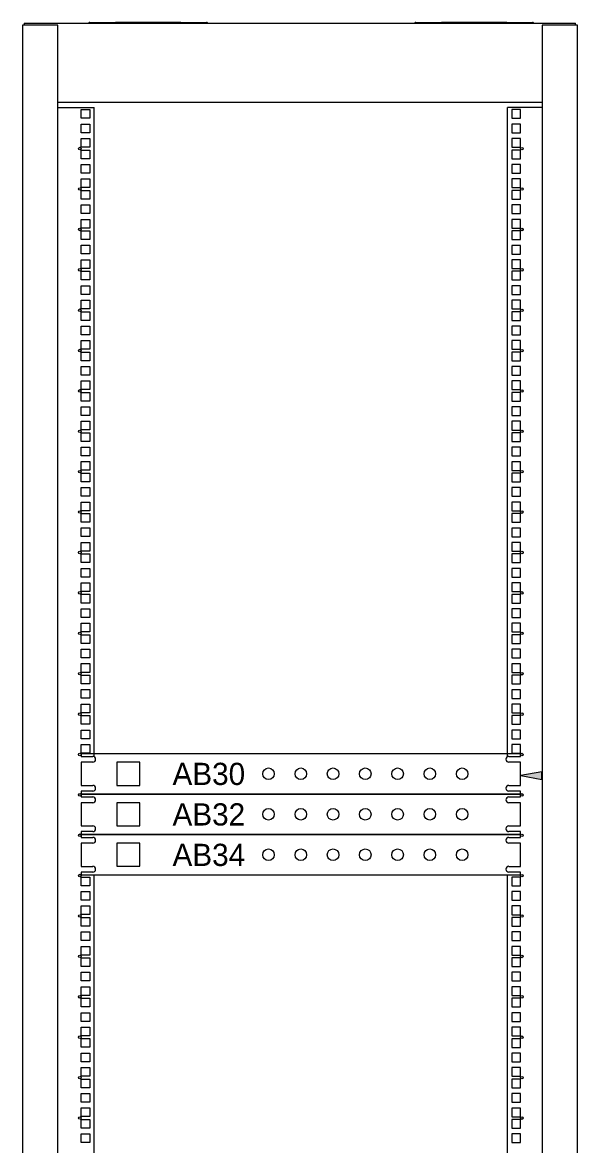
# Model space of a CAD drawing. Header units: inches. Extents: x -0.6 to 43.4, y -0.5 to 33.5.
# Drawn here: x 8.03 to 11.56, y 7.43 to 14.57 of the extents above; entities that cross this region are included whole.
import ezdxf
from ezdxf.enums import TextEntityAlignment as Align

# ---------------------------------------------------------------- set-up
doc = ezdxf.new("R2010")
doc.units = ezdxf.units.IN
doc.header["$MEASUREMENT"] = 0
doc.styles.add('dgn029', font='dgn029.shx')

msp = doc.modelspace()

# ---------------------------------------------------------------- hatches: boundary and pattern name
at = {"lineweight": 5}
msp.add_hatch(color=256, dxfattribs=at).paths.add_polyline_path([(11.335, 9.8113), (11.2008, 9.7866), (11.335, 9.7619)], flags=0)

# ---------------------------------------------------------------- linework, layer by layer
for p, q in [((8.0415, 14.5705), (8.0415, 14.5573)), ((8.0415, 14.5705), (11.549, 14.5705)), ((8.4584, 14.5741), (8.6228, 14.5741)), ((8.6228, 14.5705), (8.6228, 14.5741)), ((9.0375, 14.5741), (8.6228, 14.5741)), ((9.0375, 14.5741), (9.2018, 14.5741)), ((9.0375, 14.5705), (9.0375, 14.5741)), ((10.5322, 14.5741), (10.6965, 14.5741)), ((10.6965, 14.5705), (10.6965, 14.5741)), ((11.1113, 14.5741), (10.6965, 14.5741)), ((11.1113, 14.5741), (11.2756, 14.5741)), ((11.1113, 14.5705), (11.1113, 14.5741)), ((11.549, 14.5573), (11.549, 14.5705)), ((8.2554, 14.5573), (8.0306, 14.5573)), ((8.0306, 14.5573), (8.0306, 2.9574)), ((8.2554, 2.9574), (8.2554, 14.5573)), ((11.5617, 14.5573), (11.337, 14.5573)), ((11.337, 14.5573), (11.337, 2.9574)), ((11.5617, 2.9574), (11.5617, 14.5573)), ((11.337, 14.0646), (8.2554, 14.0646)), ((8.2554, 14.0334), (8.4865, 14.0334)), ((8.405, 13.965), (8.405, 14.0201)), ((8.405, 14.0201), (8.4601, 14.0201)), ((8.4601, 14.0201), (8.4601, 13.965)), ((8.4865, 13.7629), (8.4865, 14.0334)), ((11.337, 14.0334), (11.1163, 14.0334)), ((11.1163, 13.7627), (11.1163, 14.0325)), ((11.1978, 14.0199), (11.1426, 14.0199)), ((11.1426, 14.0199), (11.1426, 13.9647)), ((11.1978, 13.9647), (11.1978, 14.0199)), ((8.4601, 13.965), (8.405, 13.965)), ((8.405, 13.8731), (8.405, 13.9282)), ((8.405, 13.9282), (8.4601, 13.9282)), ((8.4601, 13.9282), (8.4601, 13.8731)), ((11.1426, 13.9647), (11.1978, 13.9647)), ((11.1978, 13.9279), (11.1426, 13.9279)), ((11.1426, 13.9279), (11.1426, 13.8728)), ((11.1978, 13.8728), (11.1978, 13.9279)), ((8.4601, 13.8731), (8.405, 13.8731)), ((11.1426, 13.8728), (11.1978, 13.8728)), ((8.405, 13.7811), (8.405, 13.8363)), ((8.405, 13.8363), (8.4601, 13.8363)), ((8.4601, 13.7811), (8.405, 13.7811)), ((8.4601, 13.8363), (8.4601, 13.7811)), ((11.1978, 13.836), (11.1426, 13.836)), ((11.1426, 13.836), (11.1426, 13.7809)), ((11.1426, 13.7809), (11.1978, 13.7809)), ((11.1978, 13.7809), (11.1978, 13.836)), ((8.405, 13.7081), (8.405, 13.7633)), ((8.405, 13.7633), (8.4601, 13.7633)), ((8.4601, 13.7081), (8.405, 13.7081)), ((8.4601, 13.7633), (8.4601, 13.7081)), ((8.4865, 13.5061), (8.4865, 13.776)), ((11.1163, 13.5058), (11.1163, 13.7757)), ((11.1978, 13.763), (11.1426, 13.763)), ((11.1426, 13.763), (11.1426, 13.7079)), ((11.1426, 13.7079), (11.1978, 13.7079)), ((11.1978, 13.7079), (11.1978, 13.763)), ((8.405, 13.6162), (8.405, 13.6714)), ((8.405, 13.6714), (8.4601, 13.6714)), ((8.4601, 13.6714), (8.4601, 13.6162)), ((11.1978, 13.6711), (11.1426, 13.6711)), ((11.1426, 13.6711), (11.1426, 13.616)), ((11.1978, 13.616), (11.1978, 13.6711)), ((8.4601, 13.6162), (8.405, 13.6162)), ((8.405, 13.5243), (8.405, 13.5795)), ((8.405, 13.5795), (8.4601, 13.5795)), ((8.4601, 13.5795), (8.4601, 13.5243)), ((11.1426, 13.616), (11.1978, 13.616)), ((11.1978, 13.5792), (11.1426, 13.5792)), ((11.1426, 13.5792), (11.1426, 13.524)), ((11.1978, 13.524), (11.1978, 13.5792)), ((8.4601, 13.5243), (8.405, 13.5243)), ((8.405, 13.4512), (8.405, 13.5063)), ((8.405, 13.5063), (8.4601, 13.5063)), ((8.4601, 13.5063), (8.4601, 13.4512)), ((8.4865, 13.2491), (8.4865, 13.519)), ((11.1163, 13.2489), (11.1163, 13.5187)), ((11.1426, 13.524), (11.1978, 13.524)), ((11.1978, 13.5061), (11.1426, 13.5061)), ((11.1426, 13.5061), (11.1426, 13.4509)), ((11.1978, 13.4509), (11.1978, 13.5061)), ((8.4601, 13.4512), (8.405, 13.4512)), ((11.1426, 13.4509), (11.1978, 13.4509)), ((8.405, 13.3593), (8.405, 13.4144)), ((8.405, 13.4144), (8.4601, 13.4144)), ((8.4601, 13.3593), (8.405, 13.3593)), ((8.4601, 13.4144), (8.4601, 13.3593)), ((11.1978, 13.4142), (11.1426, 13.4142)), ((11.1426, 13.4142), (11.1426, 13.359)), ((11.1426, 13.359), (11.1978, 13.359)), ((11.1978, 13.359), (11.1978, 13.4142)), ((8.405, 13.2674), (8.405, 13.3225)), ((8.405, 13.3225), (8.4601, 13.3225)), ((8.4601, 13.3225), (8.4601, 13.2674)), ((11.1978, 13.3222), (11.1426, 13.3222)), ((11.1426, 13.3222), (11.1426, 13.2671)), ((11.1978, 13.2671), (11.1978, 13.3222)), ((8.4601, 13.2674), (8.405, 13.2674)), ((8.405, 13.1942), (8.405, 13.2494)), ((8.405, 13.2494), (8.4601, 13.2494)), ((8.4601, 13.2494), (8.4601, 13.1942)), ((8.4865, 12.9922), (8.4865, 13.262)), ((11.1163, 12.9919), (11.1163, 13.2618)), ((11.1426, 13.2671), (11.1978, 13.2671)), ((11.1978, 13.2491), (11.1426, 13.2491)), ((11.1426, 13.2491), (11.1426, 13.194)), ((11.1978, 13.194), (11.1978, 13.2491)), ((8.4601, 13.1942), (8.405, 13.1942)), ((8.405, 13.1023), (8.405, 13.1575)), ((8.405, 13.1575), (8.4601, 13.1575)), ((8.4601, 13.1575), (8.4601, 13.1023)), ((11.1426, 13.194), (11.1978, 13.194)), ((11.1978, 13.1572), (11.1426, 13.1572)), ((11.1426, 13.1572), (11.1426, 13.102)), ((11.1978, 13.102), (11.1978, 13.1572)), ((8.4601, 13.1023), (8.405, 13.1023)), ((8.405, 13.0104), (8.405, 13.0655)), ((8.405, 13.0655), (8.4601, 13.0655)), ((8.4601, 13.0655), (8.4601, 13.0104)), ((11.1426, 13.102), (11.1978, 13.102)), ((11.1978, 13.0653), (11.1426, 13.0653)), ((11.1426, 13.0653), (11.1426, 13.0101)), ((11.1978, 13.0101), (11.1978, 13.0653)), ((8.4601, 13.0104), (8.405, 13.0104)), ((8.4865, 12.7352), (8.4865, 13.0051)), ((11.1163, 12.735), (11.1163, 13.0048)), ((11.1426, 13.0101), (11.1978, 13.0101)), ((8.405, 12.9373), (8.405, 12.9924)), ((8.405, 12.9924), (8.4601, 12.9924)), ((8.4601, 12.9373), (8.405, 12.9373)), ((8.4601, 12.9924), (8.4601, 12.9373)), ((11.1978, 12.9922), (11.1426, 12.9922)), ((11.1426, 12.9922), (11.1426, 12.937)), ((11.1426, 12.937), (11.1978, 12.937)), ((11.1978, 12.937), (11.1978, 12.9922)), ((8.405, 12.8453), (8.405, 12.9005)), ((8.405, 12.9005), (8.4601, 12.9005)), ((8.4601, 12.9005), (8.4601, 12.8453)), ((11.1978, 12.9002), (11.1426, 12.9002)), ((11.1426, 12.9002), (11.1426, 12.8451)), ((11.1978, 12.8451), (11.1978, 12.9002)), ((8.4601, 12.8453), (8.405, 12.8453)), ((8.405, 12.7534), (8.405, 12.8086)), ((8.405, 12.8086), (8.4601, 12.8086)), ((8.4601, 12.8086), (8.4601, 12.7534)), ((11.1426, 12.8451), (11.1978, 12.8451)), ((11.1978, 12.8083), (11.1426, 12.8083)), ((11.1426, 12.8083), (11.1426, 12.7532)), ((11.1978, 12.7532), (11.1978, 12.8083)), ((8.4601, 12.7534), (8.405, 12.7534)), ((8.405, 12.6805), (8.405, 12.7356)), ((8.405, 12.7356), (8.4601, 12.7356)), ((8.4601, 12.7356), (8.4601, 12.6805)), ((8.4865, 12.4784), (8.4865, 12.7483)), ((11.1163, 12.4782), (11.1163, 12.748)), ((11.1426, 12.7532), (11.1978, 12.7532)), ((11.1978, 12.7354), (11.1426, 12.7354)), ((11.1426, 12.7354), (11.1426, 12.6802)), ((11.1978, 12.6802), (11.1978, 12.7354)), ((8.4601, 12.6805), (8.405, 12.6805)), ((8.405, 12.5886), (8.405, 12.6437)), ((8.405, 12.6437), (8.4601, 12.6437)), ((8.4601, 12.6437), (8.4601, 12.5886)), ((11.1426, 12.6802), (11.1978, 12.6802)), ((11.1978, 12.6435), (11.1426, 12.6435)), ((11.1426, 12.6435), (11.1426, 12.5883)), ((11.1978, 12.5883), (11.1978, 12.6435)), ((8.4601, 12.5886), (8.405, 12.5886)), ((11.1426, 12.5883), (11.1978, 12.5883)), ((8.405, 12.4967), (8.405, 12.5518)), ((8.405, 12.5518), (8.4601, 12.5518)), ((8.4601, 12.4967), (8.405, 12.4967)), ((8.4601, 12.5518), (8.4601, 12.4967)), ((11.1978, 12.5515), (11.1426, 12.5515)), ((11.1426, 12.5515), (11.1426, 12.4964)), ((11.1426, 12.4964), (11.1978, 12.4964)), ((11.1978, 12.4964), (11.1978, 12.5515)), ((8.405, 12.424), (8.405, 12.4792)), ((8.405, 12.4792), (8.4601, 12.4792)), ((8.4601, 12.424), (8.405, 12.424)), ((8.4601, 12.4792), (8.4601, 12.424)), ((8.4865, 12.222), (8.4865, 12.4919)), ((11.1163, 12.2217), (11.1163, 12.4916)), ((11.1978, 12.4789), (11.1426, 12.4789)), ((11.1426, 12.4789), (11.1426, 12.4238)), ((11.1426, 12.4238), (11.1978, 12.4238)), ((11.1978, 12.4238), (11.1978, 12.4789)), ((8.405, 12.3321), (8.405, 12.3873)), ((8.405, 12.3873), (8.4601, 12.3873)), ((8.4601, 12.3873), (8.4601, 12.3321)), ((11.1978, 12.387), (11.1426, 12.387)), ((11.1426, 12.387), (11.1426, 12.3319)), ((11.1978, 12.3319), (11.1978, 12.387)), ((8.4601, 12.3321), (8.405, 12.3321)), ((8.405, 12.2402), (8.405, 12.2953)), ((8.405, 12.2953), (8.4601, 12.2953)), ((8.4601, 12.2953), (8.4601, 12.2402)), ((11.1426, 12.3319), (11.1978, 12.3319)), ((11.1978, 12.2951), (11.1426, 12.2951)), ((11.1426, 12.2951), (11.1426, 12.2399)), ((11.1978, 12.2399), (11.1978, 12.2951)), ((8.4601, 12.2402), (8.405, 12.2402)), ((8.405, 12.1675), (8.405, 12.2227)), ((8.405, 12.2227), (8.4601, 12.2227)), ((8.4601, 12.2227), (8.4601, 12.1675)), ((8.4865, 11.9655), (8.4865, 12.2353)), ((11.1163, 11.9652), (11.1163, 12.2351)), ((11.1426, 12.2399), (11.1978, 12.2399)), ((11.1978, 12.2224), (11.1426, 12.2224)), ((11.1426, 12.2224), (11.1426, 12.1673)), ((11.1978, 12.1673), (11.1978, 12.2224)), ((8.4601, 12.1675), (8.405, 12.1675)), ((11.1426, 12.1673), (11.1978, 12.1673)), ((8.405, 12.0756), (8.405, 12.1308)), ((8.405, 12.1308), (8.4601, 12.1308)), ((8.4601, 12.0756), (8.405, 12.0756)), ((8.4601, 12.1308), (8.4601, 12.0756)), ((11.1978, 12.1305), (11.1426, 12.1305)), ((11.1426, 12.1305), (11.1426, 12.0753)), ((11.1426, 12.0753), (11.1978, 12.0753)), ((11.1978, 12.0753), (11.1978, 12.1305)), ((8.405, 11.9837), (8.405, 12.0388)), ((8.405, 12.0388), (8.4601, 12.0388)), ((8.4601, 12.0388), (8.4601, 11.9837)), ((11.1978, 12.0386), (11.1426, 12.0386)), ((11.1426, 12.0386), (11.1426, 11.9834)), ((11.1978, 11.9834), (11.1978, 12.0386)), ((8.4601, 11.9837), (8.405, 11.9837)), ((8.405, 11.911), (8.405, 11.9662)), ((8.405, 11.9662), (8.4601, 11.9662)), ((8.4601, 11.9662), (8.4601, 11.911)), ((8.4865, 11.709), (8.4865, 11.9788)), ((11.1163, 11.7087), (11.1163, 11.9786)), ((11.1426, 11.9834), (11.1978, 11.9834)), ((11.1978, 11.9659), (11.1426, 11.9659)), ((11.1426, 11.9659), (11.1426, 11.9107)), ((11.1978, 11.9107), (11.1978, 11.9659)), ((8.4601, 11.911), (8.405, 11.911)), ((8.405, 11.8191), (8.405, 11.8742)), ((8.405, 11.8742), (8.4601, 11.8742)), ((8.4601, 11.8742), (8.4601, 11.8191)), ((11.1426, 11.9107), (11.1978, 11.9107)), ((11.1978, 11.874), (11.1426, 11.874)), ((11.1426, 11.874), (11.1426, 11.8188)), ((11.1978, 11.8188), (11.1978, 11.874)), ((8.4601, 11.8191), (8.405, 11.8191)), ((8.405, 11.7272), (8.405, 11.7823)), ((8.405, 11.7823), (8.4601, 11.7823)), ((8.4601, 11.7823), (8.4601, 11.7272)), ((11.1426, 11.8188), (11.1978, 11.8188)), ((11.1978, 11.7821), (11.1426, 11.7821)), ((11.1426, 11.7821), (11.1426, 11.7269)), ((11.1978, 11.7269), (11.1978, 11.7821)), ((8.4601, 11.7272), (8.405, 11.7272)), ((8.405, 11.6544), (8.405, 11.7095)), ((8.405, 11.7095), (8.4601, 11.7095)), ((8.4601, 11.7095), (8.4601, 11.6544)), ((8.4865, 11.4523), (8.4865, 11.7222)), ((11.1163, 11.4521), (11.1163, 11.7219)), ((11.1426, 11.7269), (11.1978, 11.7269)), ((11.1978, 11.7093), (11.1426, 11.7093)), ((11.1426, 11.7093), (11.1426, 11.6541)), ((11.1978, 11.6541), (11.1978, 11.7093)), ((8.4601, 11.6544), (8.405, 11.6544)), ((11.1426, 11.6541), (11.1978, 11.6541)), ((8.405, 11.5625), (8.405, 11.6176)), ((8.405, 11.6176), (8.4601, 11.6176)), ((8.4601, 11.6176), (8.4601, 11.5625)), ((11.1978, 11.6174), (11.1426, 11.6174)), ((11.1426, 11.6174), (11.1426, 11.5622)), ((11.1978, 11.5622), (11.1978, 11.6174)), ((8.4601, 11.5625), (8.405, 11.5625)), ((8.405, 11.4706), (8.405, 11.5257)), ((8.405, 11.5257), (8.4601, 11.5257)), ((8.4601, 11.5257), (8.4601, 11.4706)), ((11.1426, 11.5622), (11.1978, 11.5622)), ((11.1978, 11.5254), (11.1426, 11.5254)), ((11.1426, 11.5254), (11.1426, 11.4703)), ((11.1978, 11.4703), (11.1978, 11.5254)), ((8.4601, 11.4706), (8.405, 11.4706)), ((8.405, 11.3975), (8.405, 11.4526)), ((8.405, 11.4526), (8.4601, 11.4526)), ((8.4601, 11.4526), (8.4601, 11.3975)), ((8.4865, 11.1954), (8.4865, 11.4653)), ((11.1163, 11.1952), (11.1163, 11.4651)), ((11.1426, 11.4703), (11.1978, 11.4703)), ((11.1978, 11.4524), (11.1426, 11.4524)), ((11.1426, 11.4524), (11.1426, 11.3972)), ((11.1978, 11.3972), (11.1978, 11.4524)), ((8.4601, 11.3975), (8.405, 11.3975)), ((8.405, 11.3056), (8.405, 11.3607)), ((8.405, 11.3607), (8.4601, 11.3607)), ((8.4601, 11.3607), (8.4601, 11.3056)), ((11.1426, 11.3972), (11.1978, 11.3972)), ((11.1978, 11.3605), (11.1426, 11.3605)), ((11.1426, 11.3605), (11.1426, 11.3053)), ((11.1978, 11.3053), (11.1978, 11.3605)), ((8.4601, 11.3056), (8.405, 11.3056)), ((11.1426, 11.3053), (11.1978, 11.3053)), ((8.405, 11.2137), (8.405, 11.2688)), ((8.405, 11.2688), (8.4601, 11.2688)), ((8.4601, 11.2137), (8.405, 11.2137)), ((8.4601, 11.2688), (8.4601, 11.2137)), ((11.1978, 11.2686), (11.1426, 11.2686)), ((11.1426, 11.2686), (11.1426, 11.2134)), ((11.1426, 11.2134), (11.1978, 11.2134)), ((11.1978, 11.2134), (11.1978, 11.2686)), ((8.405, 11.1406), (8.405, 11.1957)), ((8.405, 11.1957), (8.4601, 11.1957)), ((8.4601, 11.1406), (8.405, 11.1406)), ((8.4601, 11.1957), (8.4601, 11.1406)), ((8.4865, 10.9385), (8.4865, 11.2084)), ((11.1163, 10.9383), (11.1163, 11.2081)), ((11.1978, 11.1955), (11.1426, 11.1955)), ((11.1426, 11.1955), (11.1426, 11.1403)), ((11.1426, 11.1403), (11.1978, 11.1403)), ((11.1978, 11.1403), (11.1978, 11.1955)), ((8.405, 11.0487), (8.405, 11.1038)), ((8.405, 11.1038), (8.4601, 11.1038)), ((8.4601, 11.1038), (8.4601, 11.0487)), ((11.1978, 11.1036), (11.1426, 11.1036)), ((11.1426, 11.1036), (11.1426, 11.0484)), ((11.1978, 11.0484), (11.1978, 11.1036)), ((8.4601, 11.0487), (8.405, 11.0487)), ((8.405, 10.9567), (8.405, 11.0119)), ((8.405, 11.0119), (8.4601, 11.0119)), ((8.4601, 11.0119), (8.4601, 10.9567)), ((11.1426, 11.0484), (11.1978, 11.0484)), ((11.1978, 11.0116), (11.1426, 11.0116)), ((11.1426, 11.0116), (11.1426, 10.9565)), ((11.1978, 10.9565), (11.1978, 11.0116)), ((8.4601, 10.9567), (8.405, 10.9567)), ((8.405, 10.8837), (8.405, 10.9389)), ((8.405, 10.9389), (8.4601, 10.9389)), ((8.4601, 10.9389), (8.4601, 10.8837)), ((8.4865, 10.6817), (8.4865, 10.9516)), ((11.1163, 10.6814), (11.1163, 10.9513)), ((11.1426, 10.9565), (11.1978, 10.9565)), ((11.1978, 10.9386), (11.1426, 10.9386)), ((11.1426, 10.9386), (11.1426, 10.8835)), ((11.1978, 10.8835), (11.1978, 10.9386)), ((8.4601, 10.8837), (8.405, 10.8837)), ((11.1426, 10.8835), (11.1978, 10.8835)), ((8.405, 10.7918), (8.405, 10.847)), ((8.405, 10.847), (8.4601, 10.847)), ((8.4601, 10.7918), (8.405, 10.7918)), ((8.4601, 10.847), (8.4601, 10.7918)), ((11.1978, 10.8467), (11.1426, 10.8467)), ((11.1426, 10.8467), (11.1426, 10.7916)), ((11.1426, 10.7916), (11.1978, 10.7916)), ((11.1978, 10.7916), (11.1978, 10.8467)), ((8.405, 10.6999), (8.405, 10.7551)), ((8.405, 10.7551), (8.4601, 10.7551)), ((8.4601, 10.7551), (8.4601, 10.6999)), ((11.1978, 10.7548), (11.1426, 10.7548)), ((11.1426, 10.7548), (11.1426, 10.6997)), ((11.1978, 10.6997), (11.1978, 10.7548)), ((8.4601, 10.6999), (8.405, 10.6999)), ((8.405, 10.6268), (8.405, 10.6819)), ((8.405, 10.6819), (8.4601, 10.6819)), ((8.4601, 10.6819), (8.4601, 10.6268)), ((8.4865, 10.4247), (8.4865, 10.6946)), ((11.1163, 10.4245), (11.1163, 10.6943)), ((11.1426, 10.6997), (11.1978, 10.6997)), ((11.1978, 10.6817), (11.1426, 10.6817)), ((11.1426, 10.6817), (11.1426, 10.6265)), ((11.1978, 10.6265), (11.1978, 10.6817)), ((8.4601, 10.6268), (8.405, 10.6268)), ((8.405, 10.5349), (8.405, 10.59)), ((8.405, 10.59), (8.4601, 10.59)), ((8.4601, 10.59), (8.4601, 10.5349)), ((11.1426, 10.6265), (11.1978, 10.6265)), ((11.1978, 10.5898), (11.1426, 10.5898)), ((11.1426, 10.5898), (11.1426, 10.5346)), ((11.1978, 10.5346), (11.1978, 10.5898)), ((8.4601, 10.5349), (8.405, 10.5349)), ((8.405, 10.443), (8.405, 10.4981)), ((8.405, 10.4981), (8.4601, 10.4981)), ((8.4601, 10.4981), (8.4601, 10.443)), ((11.1426, 10.5346), (11.1978, 10.5346)), ((11.1978, 10.4978), (11.1426, 10.4978)), ((11.1426, 10.4978), (11.1426, 10.4427)), ((11.1978, 10.4427), (11.1978, 10.4978)), ((8.4601, 10.443), (8.405, 10.443)), ((8.405, 10.3698), (8.405, 10.425)), ((8.405, 10.425), (8.4601, 10.425)), ((8.4601, 10.425), (8.4601, 10.3698)), ((8.4865, 10.1678), (8.4865, 10.4376)), ((11.1163, 10.1675), (11.1163, 10.4374)), ((11.1426, 10.4427), (11.1978, 10.4427)), ((11.1978, 10.4247), (11.1426, 10.4247)), ((11.1426, 10.4247), (11.1426, 10.3696)), ((11.1978, 10.3696), (11.1978, 10.4247)), ((8.4601, 10.3698), (8.405, 10.3698)), ((11.1426, 10.3696), (11.1978, 10.3696)), ((8.405, 10.2779), (8.405, 10.3331)), ((8.405, 10.3331), (8.4601, 10.3331)), ((8.4601, 10.3331), (8.4601, 10.2779)), ((11.1978, 10.3328), (11.1426, 10.3328)), ((11.1426, 10.3328), (11.1426, 10.2776)), ((11.1978, 10.2776), (11.1978, 10.3328)), ((8.4601, 10.2779), (8.405, 10.2779)), ((8.405, 10.186), (8.405, 10.2411)), ((8.405, 10.2411), (8.4601, 10.2411)), ((8.4601, 10.2411), (8.4601, 10.186)), ((11.1426, 10.2776), (11.1978, 10.2776)), ((11.1978, 10.2409), (11.1426, 10.2409)), ((11.1426, 10.2409), (11.1426, 10.1857)), ((11.1978, 10.1857), (11.1978, 10.2409)), ((8.4601, 10.186), (8.405, 10.186)), ((8.405, 10.1129), (8.405, 10.168)), ((8.405, 10.168), (8.4601, 10.168)), ((8.4601, 10.168), (8.4601, 10.1129)), ((8.4865, 9.9108), (8.4865, 10.1807)), ((11.1163, 9.9106), (11.1163, 10.1804)), ((11.1426, 10.1857), (11.1978, 10.1857)), ((11.1978, 10.1678), (11.1426, 10.1678)), ((11.1426, 10.1678), (11.1426, 10.1126)), ((11.1978, 10.1126), (11.1978, 10.1678)), ((8.4601, 10.1129), (8.405, 10.1129)), ((8.405, 10.021), (8.405, 10.0761)), ((8.405, 10.0761), (8.4601, 10.0761)), ((8.4601, 10.0761), (8.4601, 10.021)), ((11.1426, 10.1126), (11.1978, 10.1126)), ((11.1978, 10.0758), (11.1426, 10.0758)), ((11.1426, 10.0758), (11.1426, 10.0207)), ((11.1978, 10.0207), (11.1978, 10.0758)), ((8.4601, 10.021), (8.405, 10.021)), ((11.1426, 10.0207), (11.1978, 10.0207)), ((11.1982, 9.9245), (8.404, 9.9245)), ((8.404, 9.9245), (8.404, 9.9083)), ((8.405, 9.929), (8.405, 9.9842)), ((8.405, 9.9842), (8.4601, 9.9842)), ((8.4601, 9.929), (8.405, 9.929)), ((8.4601, 9.9842), (8.4601, 9.929)), ((11.1978, 9.9839), (11.1426, 9.9839)), ((11.1426, 9.9839), (11.1426, 9.9288)), ((11.1426, 9.9288), (11.1978, 9.9288)), ((11.1978, 9.9288), (11.1978, 9.9839)), ((11.1982, 9.9083), (11.1982, 9.9245)), ((8.404, 9.9083), (8.4776, 9.9083)), ((8.4776, 9.8715), (8.404, 9.8715)), ((8.404, 9.8715), (8.404, 9.7244)), ((8.7774, 9.8717), (8.6303, 9.8717)), ((8.6303, 9.8717), (8.6303, 9.7246)), ((8.7774, 9.7246), (8.7774, 9.8717)), ((11.1248, 9.9083), (11.1982, 9.9083)), ((11.1982, 9.8715), (11.1248, 9.8715)), ((11.1982, 9.7244), (11.1982, 9.8715)), ((11.335, 9.8113), (11.2008, 9.7866)), ((11.2008, 9.7866), (11.335, 9.7619)), ((11.335, 9.7619), (11.335, 9.8113)), ((8.404, 9.7244), (8.4776, 9.7244)), ((8.6303, 9.7246), (8.7774, 9.7246)), ((11.1248, 9.7244), (11.1982, 9.7244)), ((8.4776, 9.6877), (8.404, 9.6877)), ((8.404, 9.6877), (8.404, 9.6714)), ((8.404, 9.6714), (11.1982, 9.6714)), ((11.1982, 9.667), (8.404, 9.667)), ((8.404, 9.667), (8.404, 9.6509)), ((8.404, 9.6509), (8.4776, 9.6509)), ((11.1982, 9.6877), (11.1248, 9.6877)), ((11.1248, 9.6509), (11.1982, 9.6509)), ((11.1982, 9.6714), (11.1982, 9.6877)), ((11.1982, 9.6509), (11.1982, 9.667)), ((8.4776, 9.6141), (8.404, 9.6141)), ((8.404, 9.6141), (8.404, 9.4671)), ((8.7774, 9.6143), (8.6303, 9.6143)), ((8.6303, 9.6143), (8.6303, 9.4673)), ((8.7774, 9.4673), (8.7774, 9.6143)), ((11.1982, 9.6141), (11.1248, 9.6141)), ((11.1982, 9.4671), (11.1982, 9.6141)), ((8.404, 9.4671), (8.4776, 9.4671)), ((8.4776, 9.4303), (8.404, 9.4303)), ((8.404, 9.4303), (8.404, 9.4142)), ((8.6303, 9.4673), (8.7774, 9.4673)), ((11.1248, 9.4671), (11.1982, 9.4671)), ((11.1982, 9.4303), (11.1248, 9.4303)), ((11.1982, 9.4142), (11.1982, 9.4303)), ((8.404, 9.4142), (11.1982, 9.4142)), ((11.1982, 9.4097), (8.404, 9.4097)), ((8.404, 9.4097), (8.404, 9.3935)), ((8.404, 9.3935), (8.4776, 9.3935)), ((8.4776, 9.3568), (8.404, 9.3568)), ((8.404, 9.3568), (8.404, 9.2097)), ((8.7774, 9.357), (8.6303, 9.357)), ((8.6303, 9.357), (8.6303, 9.2099)), ((8.7774, 9.2099), (8.7774, 9.357)), ((11.1248, 9.3935), (11.1982, 9.3935)), ((11.1982, 9.3568), (11.1248, 9.3568)), ((11.1982, 9.3935), (11.1982, 9.4097)), ((11.1982, 9.2097), (11.1982, 9.3568)), ((8.404, 9.2097), (8.4776, 9.2097)), ((8.6303, 9.2099), (8.7774, 9.2099)), ((11.1248, 9.2097), (11.1982, 9.2097)), ((8.4776, 9.1729), (8.404, 9.1729)), ((8.404, 9.1729), (8.404, 9.1568)), ((8.404, 9.1568), (11.1982, 9.1568)), ((8.405, 9.0866), (8.405, 9.1418)), ((8.405, 9.1418), (8.4601, 9.1418)), ((8.4601, 9.1418), (8.4601, 9.0866)), ((8.4865, 8.8846), (8.4865, 9.1544)), ((11.1163, 8.8843), (11.1163, 9.1542)), ((11.1982, 9.1729), (11.1248, 9.1729)), ((11.1978, 9.1415), (11.1426, 9.1415)), ((11.1426, 9.1415), (11.1426, 9.0864)), ((11.1978, 9.0864), (11.1978, 9.1415)), ((11.1982, 9.1568), (11.1982, 9.1729)), ((8.4601, 9.0866), (8.405, 9.0866)), ((11.1426, 9.0864), (11.1978, 9.0864)), ((8.405, 8.9947), (8.405, 9.0498)), ((8.405, 9.0498), (8.4601, 9.0498)), ((8.4601, 9.0498), (8.4601, 8.9947)), ((11.1978, 9.0496), (11.1426, 9.0496)), ((11.1426, 9.0496), (11.1426, 8.9944)), ((11.1978, 8.9944), (11.1978, 9.0496)), ((8.4601, 8.9947), (8.405, 8.9947)), ((8.405, 8.9028), (8.405, 8.9579)), ((8.405, 8.9579), (8.4601, 8.9579)), ((8.4601, 8.9579), (8.4601, 8.9028)), ((11.1426, 8.9944), (11.1978, 8.9944)), ((11.1978, 8.9577), (11.1426, 8.9577)), ((11.1426, 8.9577), (11.1426, 8.9025)), ((11.1978, 8.9025), (11.1978, 8.9577)), ((8.4601, 8.9028), (8.405, 8.9028)), ((8.405, 8.8299), (8.405, 8.8851)), ((8.405, 8.8851), (8.4601, 8.8851)), ((8.4601, 8.8851), (8.4601, 8.8299)), ((8.4865, 8.6279), (8.4865, 8.8977)), ((11.1163, 8.6276), (11.1163, 8.8975)), ((11.1426, 8.9025), (11.1978, 8.9025)), ((11.1978, 8.8848), (11.1426, 8.8848)), ((11.1426, 8.8848), (11.1426, 8.8297)), ((11.1978, 8.8297), (11.1978, 8.8848)), ((8.4601, 8.8299), (8.405, 8.8299)), ((8.405, 8.738), (8.405, 8.7932)), ((8.405, 8.7932), (8.4601, 8.7932)), ((8.4601, 8.7932), (8.4601, 8.738)), ((11.1426, 8.8297), (11.1978, 8.8297)), ((11.1978, 8.7929), (11.1426, 8.7929)), ((11.1426, 8.7929), (11.1426, 8.7377)), ((11.1978, 8.7377), (11.1978, 8.7929)), ((8.4601, 8.738), (8.405, 8.738)), ((11.1426, 8.7377), (11.1978, 8.7377)), ((8.405, 8.6461), (8.405, 8.7012)), ((8.405, 8.7012), (8.4601, 8.7012)), ((8.4601, 8.6461), (8.405, 8.6461)), ((8.4601, 8.7012), (8.4601, 8.6461)), ((8.4865, 8.371), (8.4865, 8.6409)), ((11.1163, 8.3707), (11.1163, 8.6406)), ((11.1978, 8.701), (11.1426, 8.701)), ((11.1426, 8.701), (11.1426, 8.6458)), ((11.1426, 8.6458), (11.1978, 8.6458)), ((11.1978, 8.6458), (11.1978, 8.701)), ((8.405, 8.573), (8.405, 8.6282)), ((8.405, 8.6282), (8.4601, 8.6282)), ((8.4601, 8.573), (8.405, 8.573)), ((8.4601, 8.6282), (8.4601, 8.573)), ((11.1978, 8.6279), (11.1426, 8.6279)), ((11.1426, 8.6279), (11.1426, 8.5728)), ((11.1426, 8.5728), (11.1978, 8.5728)), ((11.1978, 8.5728), (11.1978, 8.6279)), ((8.405, 8.4811), (8.405, 8.5363)), ((8.405, 8.5363), (8.4601, 8.5363)), ((8.4601, 8.5363), (8.4601, 8.4811)), ((11.1978, 8.536), (11.1426, 8.536)), ((11.1426, 8.536), (11.1426, 8.4809)), ((11.1978, 8.4809), (11.1978, 8.536)), ((8.4601, 8.4811), (8.405, 8.4811)), ((8.405, 8.3892), (8.405, 8.4443)), ((8.405, 8.4443), (8.4601, 8.4443)), ((8.4601, 8.4443), (8.4601, 8.3892)), ((11.1426, 8.4809), (11.1978, 8.4809)), ((11.1978, 8.4441), (11.1426, 8.4441)), ((11.1426, 8.4441), (11.1426, 8.3889)), ((11.1978, 8.3889), (11.1978, 8.4441)), ((8.4601, 8.3892), (8.405, 8.3892)), ((8.405, 8.3161), (8.405, 8.3713)), ((8.405, 8.3713), (8.4601, 8.3713)), ((8.4601, 8.3713), (8.4601, 8.3161)), ((8.4865, 8.1141), (8.4865, 8.3839)), ((11.1163, 8.1138), (11.1163, 8.3837)), ((11.1426, 8.3889), (11.1978, 8.3889)), ((11.1978, 8.371), (11.1426, 8.371)), ((11.1426, 8.371), (11.1426, 8.3159)), ((11.1978, 8.3159), (11.1978, 8.371)), ((8.4601, 8.3161), (8.405, 8.3161)), ((11.1426, 8.3159), (11.1978, 8.3159)), ((8.405, 8.2242), (8.405, 8.2793)), ((8.405, 8.2793), (8.4601, 8.2793)), ((8.4601, 8.2242), (8.405, 8.2242)), ((8.4601, 8.2793), (8.4601, 8.2242)), ((11.1978, 8.2791), (11.1426, 8.2791)), ((11.1426, 8.2791), (11.1426, 8.2239)), ((11.1426, 8.2239), (11.1978, 8.2239)), ((11.1978, 8.2239), (11.1978, 8.2791)), ((8.405, 8.1323), (8.405, 8.1874)), ((8.405, 8.1874), (8.4601, 8.1874)), ((8.4601, 8.1874), (8.4601, 8.1323)), ((11.1978, 8.1872), (11.1426, 8.1872)), ((11.1426, 8.1872), (11.1426, 8.132)), ((11.1978, 8.132), (11.1978, 8.1872)), ((8.4601, 8.1323), (8.405, 8.1323)), ((8.405, 8.0593), (8.405, 8.1144)), ((8.405, 8.1144), (8.4601, 8.1144)), ((8.4601, 8.1144), (8.4601, 8.0593)), ((8.4865, 7.8572), (8.4865, 8.1271)), ((11.1163, 7.857), (11.1163, 8.1268)), ((11.1426, 8.132), (11.1978, 8.132)), ((11.1978, 8.1142), (11.1426, 8.1142)), ((11.1426, 8.1142), (11.1426, 8.059)), ((11.1978, 8.059), (11.1978, 8.1142)), ((8.4601, 8.0593), (8.405, 8.0593)), ((8.405, 7.9674), (8.405, 8.0225)), ((8.405, 8.0225), (8.4601, 8.0225)), ((8.4601, 8.0225), (8.4601, 7.9674)), ((11.1426, 8.059), (11.1978, 8.059)), ((11.1978, 8.0223), (11.1426, 8.0223)), ((11.1426, 8.0223), (11.1426, 7.9671)), ((11.1978, 7.9671), (11.1978, 8.0223)), ((8.4601, 7.9674), (8.405, 7.9674)), ((8.405, 7.8754), (8.405, 7.9306)), ((8.405, 7.9306), (8.4601, 7.9306)), ((8.4601, 7.9306), (8.4601, 7.8754)), ((11.1426, 7.9671), (11.1978, 7.9671)), ((11.1978, 7.9303), (11.1426, 7.9303)), ((11.1426, 7.9303), (11.1426, 7.8752)), ((11.1978, 7.8752), (11.1978, 7.9303)), ((8.4601, 7.8754), (8.405, 7.8754)), ((8.405, 7.8023), (8.405, 7.8575)), ((8.405, 7.8575), (8.4601, 7.8575)), ((8.4601, 7.8575), (8.4601, 7.8023)), ((8.4865, 7.6003), (8.4865, 7.8701)), ((11.1163, 7.6), (11.1163, 7.8699)), ((11.1426, 7.8752), (11.1978, 7.8752)), ((11.1978, 7.8572), (11.1426, 7.8572)), ((11.1426, 7.8572), (11.1426, 7.8021)), ((11.1978, 7.8021), (11.1978, 7.8572)), ((8.4601, 7.8023), (8.405, 7.8023)), ((11.1426, 7.8021), (11.1978, 7.8021)), ((8.405, 7.7104), (8.405, 7.7656)), ((8.405, 7.7656), (8.4601, 7.7656)), ((8.4601, 7.7104), (8.405, 7.7104)), ((8.4601, 7.7656), (8.4601, 7.7104)), ((11.1978, 7.7653), (11.1426, 7.7653)), ((11.1426, 7.7653), (11.1426, 7.7101)), ((11.1978, 7.7101), (11.1978, 7.7653)), ((8.405, 7.6185), (8.405, 7.6736)), ((8.405, 7.6736), (8.4601, 7.6736)), ((8.4601, 7.6736), (8.4601, 7.6185)), ((11.1426, 7.7101), (11.1978, 7.7101)), ((11.1978, 7.6734), (11.1426, 7.6734)), ((11.1426, 7.6734), (11.1426, 7.6182)), ((11.1978, 7.6182), (11.1978, 7.6734)), ((8.4601, 7.6185), (8.405, 7.6185)), ((8.405, 7.5454), (8.405, 7.6005)), ((8.405, 7.6005), (8.4601, 7.6005)), ((8.4601, 7.6005), (8.4601, 7.5454)), ((8.4865, 7.3433), (8.4865, 7.6132)), ((11.1163, 7.3431), (11.1163, 7.6129)), ((11.1426, 7.6182), (11.1978, 7.6182)), ((11.1978, 7.6002), (11.1426, 7.6002)), ((11.1426, 7.6002), (11.1426, 7.5451)), ((11.1978, 7.5451), (11.1978, 7.6002)), ((8.4601, 7.5454), (8.405, 7.5454)), ((8.405, 7.4534), (8.405, 7.5086)), ((8.405, 7.5086), (8.4601, 7.5086)), ((8.4601, 7.5086), (8.4601, 7.4534)), ((11.1426, 7.5451), (11.1978, 7.5451)), ((11.1978, 7.5083), (11.1426, 7.5083)), ((11.1426, 7.5083), (11.1426, 7.4532)), ((11.1978, 7.4532), (11.1978, 7.5083)), ((8.4601, 7.4534), (8.405, 7.4534)), ((11.1426, 7.4532), (11.1978, 7.4532))]:
    msp.add_line(p, q, dxfattribs=at)
for centre, radius in [((8.3958, 13.7725), 0.00802), ((8.3958, 13.7725), 0.00802), ((11.207, 13.7722), 0.00802), ((11.207, 13.7722), 0.00802), ((8.3958, 13.5157), 0.00802), ((8.3958, 13.5155), 0.00802), ((11.207, 13.5154), 0.00802), ((11.207, 13.5153), 0.00802), ((8.3958, 13.2587), 0.00802), ((8.3958, 13.2586), 0.00802), ((11.207, 13.2585), 0.00802), ((11.207, 13.2583), 0.00802), ((8.3958, 13.0018), 0.00802), ((8.3958, 13.0016), 0.00802), ((11.207, 13.0015), 0.00802), ((11.207, 13.0013), 0.00802), ((8.3958, 12.7448), 0.00802), ((8.3958, 12.7448), 0.00802), ((11.207, 12.7446), 0.00802), ((11.207, 12.7445), 0.00802), ((8.3958, 12.4884), 0.00802), ((8.3958, 12.488), 0.00802), ((11.207, 12.4881), 0.00802), ((11.207, 12.4878), 0.00802), ((8.3958, 12.2319), 0.00802), ((8.3958, 12.2316), 0.00802), ((11.207, 12.2316), 0.00802), ((11.207, 12.2313), 0.00802), ((8.3958, 11.9754), 0.00802), ((8.3958, 11.9751), 0.00802), ((11.207, 11.9751), 0.00802), ((11.207, 11.9748), 0.00802), ((8.3958, 11.7187), 0.00802), ((8.3958, 11.7185), 0.00802), ((11.207, 11.7185), 0.00802), ((11.207, 11.7183), 0.00802), ((8.3958, 11.4618), 0.00802), ((8.3958, 11.4619), 0.00802), ((11.207, 11.4617), 0.00802), ((11.207, 11.4616), 0.00802), ((8.3958, 11.205), 0.00802), ((8.3958, 11.2049), 0.00802), ((11.207, 11.2048), 0.00802), ((11.207, 11.2047), 0.00802), ((8.3958, 10.9481), 0.00802), ((8.3958, 10.9481), 0.00802), ((11.207, 10.9479), 0.00802), ((11.207, 10.9478), 0.00802), ((8.3958, 10.6913), 0.00802), ((8.3958, 10.6911), 0.00802), ((11.207, 10.691), 0.00802), ((11.207, 10.6909), 0.00802), ((8.3958, 10.4343), 0.00802), ((8.3958, 10.4342), 0.00802), ((11.207, 10.4341), 0.00802), ((11.207, 10.4339), 0.00802), ((8.3958, 10.1774), 0.00802), ((8.3958, 10.1772), 0.00802), ((11.207, 10.1771), 0.00802), ((11.207, 10.1769), 0.00802), ((8.3958, 9.9204), 0.00802), ((8.3958, 9.9204), 0.00802), ((11.207, 9.9202), 0.00802), ((11.207, 9.9201), 0.00802), ((9.5959, 9.7982), 0.0368), ((9.8012, 9.7982), 0.0368), ((10.0065, 9.7982), 0.0368), ((10.2117, 9.7982), 0.0368), ((10.417, 9.7982), 0.0368), ((10.6223, 9.7982), 0.0368), ((10.8276, 9.7982), 0.0368), ((8.3958, 9.664), 0.00802), ((8.3958, 9.6636), 0.00802), ((11.207, 9.6637), 0.00802), ((11.207, 9.6634), 0.00802), ((9.5959, 9.5408), 0.0368), ((9.8012, 9.5408), 0.0368), ((10.0065, 9.5408), 0.0368), ((10.2117, 9.5408), 0.0368), ((10.417, 9.5408), 0.0368), ((10.6223, 9.5408), 0.0368), ((10.8276, 9.5408), 0.0368), ((8.3958, 9.4075), 0.00802), ((8.3958, 9.4072), 0.00802), ((11.207, 9.4072), 0.00802), ((11.207, 9.4069), 0.00802), ((9.5959, 9.2834), 0.0368), ((9.8012, 9.2834), 0.0368), ((10.0065, 9.2834), 0.0368), ((10.2117, 9.2834), 0.0368), ((10.417, 9.2834), 0.0368), ((10.6223, 9.2834), 0.0368), ((10.8276, 9.2834), 0.0368), ((8.3958, 9.151), 0.00802), ((8.3958, 9.1507), 0.00802), ((11.207, 9.1507), 0.00802), ((11.207, 9.1504), 0.00802), ((8.3958, 8.8943), 0.00802), ((8.3958, 8.8942), 0.00802), ((11.207, 8.894), 0.00802), ((11.207, 8.8939), 0.00802), ((8.3958, 8.6375), 0.00802), ((8.3958, 8.6374), 0.00802), ((11.207, 8.6372), 0.00802), ((11.207, 8.6371), 0.00802), ((8.3958, 8.3806), 0.00802), ((8.3958, 8.3805), 0.00802), ((11.207, 8.3803), 0.00802), ((11.207, 8.3802), 0.00802), ((8.3958, 8.1237), 0.00802), ((8.3958, 8.1236), 0.00802), ((11.207, 8.1234), 0.00802), ((11.207, 8.1234), 0.00802), ((8.3958, 7.8668), 0.00802), ((8.3958, 7.8667), 0.00802), ((11.207, 7.8666), 0.00802), ((11.207, 7.8664), 0.00802), ((8.3958, 7.6099), 0.00802), ((8.3958, 7.6097), 0.00802), ((11.207, 7.6096), 0.00802), ((11.207, 7.6094), 0.00802)]:
    msp.add_circle(centre, radius, dxfattribs=at)
for centre, radius, start, end in [((8.4584, 14.5638), 0.0103, 90, 139.40991), ((9.2018, 14.5638), 0.0103, 40.59009, 90), ((10.5322, 14.5638), 0.0103, 90, 139.40991), ((11.2756, 14.5638), 0.0103, 40.59009, 90), ((8.4776, 9.8901), 0.0184, 270, 89.99999), ((11.1248, 9.8901), 0.0184, 90, 269.99999), ((8.4776, 9.7062), 0.0184, 270, 89.99999), ((11.1248, 9.7062), 0.0184, 90, 269.99999), ((8.4776, 9.6327), 0.0184, 270, 89.99999), ((11.1248, 9.6327), 0.0184, 90, 269.99999), ((8.4776, 9.4489), 0.0184, 270, 89.99999), ((11.1248, 9.4489), 0.0184, 90, 269.99999), ((8.4776, 9.3753), 0.0184, 270, 89.99999), ((11.1248, 9.3753), 0.0184, 90, 269.99999), ((8.4776, 9.1915), 0.0184, 270, 89.99999), ((11.1248, 9.1915), 0.0184, 90, 269.99999)]:
    msp.add_arc(centre, radius, start, end, dxfattribs=at)

# ---------------------------------------------------------------- texts
at = {"lineweight": 5, "style": 'dgn029'}
for s, p in [('AB30', (9.2163, 9.7974)), ('AB32', (9.2163, 9.5399)), ('AB34', (9.2163, 9.2826))]:
    msp.add_text(s, height=0.14118, dxfattribs=at).set_placement(p, align=Align.MIDDLE_CENTER)

doc.saveas('drawing.dxf')
